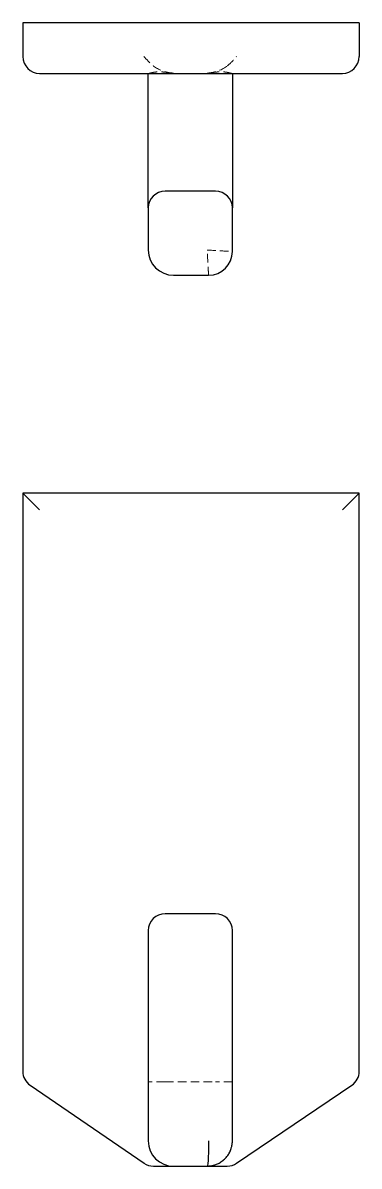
# Model space of a CAD drawing. Header units: millimetres. Extents: x 58 to 242, y 7 to 177.
# Drawn here: x 58 to 108, y 7.1 to 176.8 of the extents above.
import ezdxf

# ---------------------------------------------------------------- set-up
doc = ezdxf.new("R2010")
doc.units = ezdxf.units.MM
doc.linetypes.add('HIDDEN', pattern=[1.905, 1.27, -0.635])

msp = doc.modelspace()

# ---------------------------------------------------------------- linework, layer by layer
at = {"color": 7, "linetype": 'Continuous', "lineweight": 25}
for p, q in [((107.98, 176.78), (58.02, 176.78)), ((58.02, 176.78), (58.02, 171.79)), ((107.98, 176.78), (107.98, 171.79)), ((60.52, 169.29), (105.48, 169.29)), ((76.66, 149.31), (76.66, 169.29)), ((89.15, 169.29), (89.15, 149.31)), ((86.65, 151.81), (79.15, 151.81)), ((76.66, 149.31), (76.66, 143.07)), ((89.15, 142.85), (89.15, 149.31)), ((80.4, 139.32), (85.61, 139.32)), ((60.52, 104.5), (58.02, 107)), ((107.98, 107), (58.02, 107)), ((58.02, 107), (58.02, 21.16)), ((105.48, 104.5), (107.98, 107)), ((107.98, 21.17), (107.98, 107)), ((80.4, 44.56), (79.15, 44.56)), ((85.61, 44.56), (80.4, 44.56)), ((86.65, 44.56), (85.61, 44.56)), ((76.66, 42.06), (76.66, 10.84)), ((89.15, 10.84), (89.15, 42.06)), ((59.11, 19.1), (76.02, 7.53)), ((89.78, 7.53), (106.88, 19.1)), ((77.43, 7.1), (80.4, 7.1)), ((80.4, 7.1), (85.4, 7.1)), ((85.4, 7.1), (88.38, 7.1))]:
    msp.add_line(p, q, dxfattribs=at)
at = {"color": 7, "linetype": 'HIDDEN', "lineweight": 18}
for p, q in [((79.15, 19.59), (76.66, 19.59)), ((79.15, 19.59), (86.65, 19.59)), ((89.15, 19.59), (86.65, 19.59))]:
    msp.add_line(p, q, dxfattribs=at)
at = {"color": 7, "linetype": 'Continuous', "lineweight": 25}
for centre, radius, start, end in [((60.52, 171.79), 2.5, 180, 270), ((105.48, 171.79), 2.5, 270, 0), ((79.15, 149.31), 2.5, 90, 180), ((86.65, 149.31), 2.5, 0, 90), ((80.4, 143.07), 3.75, 180, 270), ((85.61, 142.85), 3.53, 270, 0), ((79.15, 42.06), 2.5, 90, 180), ((86.65, 42.06), 2.5, 0, 90), ((60.52, 21.16), 2.5, 180, 235.6279), ((105.48, 21.17), 2.5, 304.091, 0), ((80.4, 10.84), 3.75, 180, 270), ((77.43, 9.6), 2.5, 235.6279, 270), ((88.38, 9.6), 2.5, 270, 304.091)]:
    msp.add_arc(centre, radius, start, end, dxfattribs=at)
at = {"color": 7, "linetype": 'HIDDEN', "lineweight": 18}
for centre, major_axis, ratio, start_param, end_param in [((77.43, 171.79), (-2.39, 2.39), 0.309285, 1.270843, 1.870749), ((88.38, 171.79), (2.39, 2.39), 0.306599, 4.414889, 5.009889), ((81.08, 171.79), (-4.42, 0), 0.564565, 0.599906, 1.417039), ((84.69, 171.79), (4.46, 0), 0.560509, 4.872306, 5.688185)]:
    msp.add_ellipse(centre, major_axis=major_axis, ratio=ratio, start_param=start_param, end_param=end_param, dxfattribs=at)
for points, knots in [([(76.74, 169.29), (76.83, 169.29), (76.98, 169.34), (77.32, 169.42), (77.44, 169.44), (77.72, 169.49), (77.88, 169.5), (78.21, 169.52), (78.39, 169.52), (78.76, 169.5), (78.95, 169.48), (79.35, 169.44), (79.56, 169.42), (79.98, 169.36), (80.19, 169.34), (80.4, 169.32)], [0, 0, 0, 0, 0.25, 0.25, 0.375, 0.375, 0.5, 0.5, 0.625, 0.625, 0.75, 0.75, 0.875, 0.875, 1, 1, 1, 1]), ([(89.06, 169.29), (88.97, 169.29), (88.81, 169.34), (88.48, 169.42), (88.35, 169.45), (88.07, 169.49), (87.92, 169.5), (87.59, 169.52), (87.41, 169.52), (87.04, 169.5), (86.85, 169.49), (86.45, 169.45), (86.24, 169.42), (85.83, 169.37), (85.61, 169.34), (85.4, 169.32)], [0, 0, 0, 0, 0.25, 0.25, 0.375, 0.375, 0.5, 0.5, 0.625, 0.625, 0.75, 0.75, 0.875, 0.875, 1, 1, 1, 1]), ([(85.4, 143.07), (86.52, 143), (87.91, 142.92), (88.95, 142.86), (89.15, 142.85), (89.15, 142.85)], [0, 0, 0, 0, 0.897598, 1.121997, 1.570796, 1.570796, 1.570796, 1.570796]), ([(85.61, 139.32), (85.61, 139.32), (85.6, 139.51), (85.54, 140.56), (85.46, 141.95), (85.4, 143.07)], [0, 0, 0, 0, 0.448799, 0.673198, 1.570796, 1.570796, 1.570796, 1.570796]), ([(85.4, 7.1), (85.7, 7.12), (86.27, 7.16), (87.02, 7.44), (87.6, 7.79), (87.98, 8.12), (88.23, 8.38), (88.39, 8.58), (88.63, 8.92), (88.84, 9.29), (88.93, 9.62), (88.95, 9.7)], [0, 0, 0, 0, 0.19305, 0.361308, 0.504733, 0.623293, 0.677897, 0.732019, 0.785661, 0.943479, 1, 1, 1, 1])]:
    msp.add_open_spline(points, degree=3, knots=knots, dxfattribs=at)
at = {"color": 7, "linetype": 'Continuous', "lineweight": 25}
for points, knots in [([(85.61, 10.84), (85.61, 10.28), (85.6, 9.45), (85.54, 7.77), (85.46, 7.1), (85.4, 7.1)], [0, 0, 0, 0, 0.448799, 0.673198, 1.570796, 1.570796, 1.570796, 1.570796]), ([(88.95, 9.7), (89, 9.85), (89.12, 10.22), (89.14, 10.61), (89.15, 10.84)], [0, 0, 0, 0, 0.393915, 1, 1, 1, 1]), ([(85.4, 7.1), (85.67, 7.11), (86.09, 7.14), (86.7, 7.32), (87.21, 7.56), (87.74, 7.91), (88.25, 8.39), (88.7, 9.01), (88.88, 9.48), (88.97, 9.73)], [0, 0, 0, 0, 0.175612, 0.280083, 0.397489, 0.529042, 0.675034, 0.83381, 1, 1, 1, 1])]:
    msp.add_open_spline(points, degree=3, knots=knots, dxfattribs=at)

doc.saveas('drawing.dxf')
